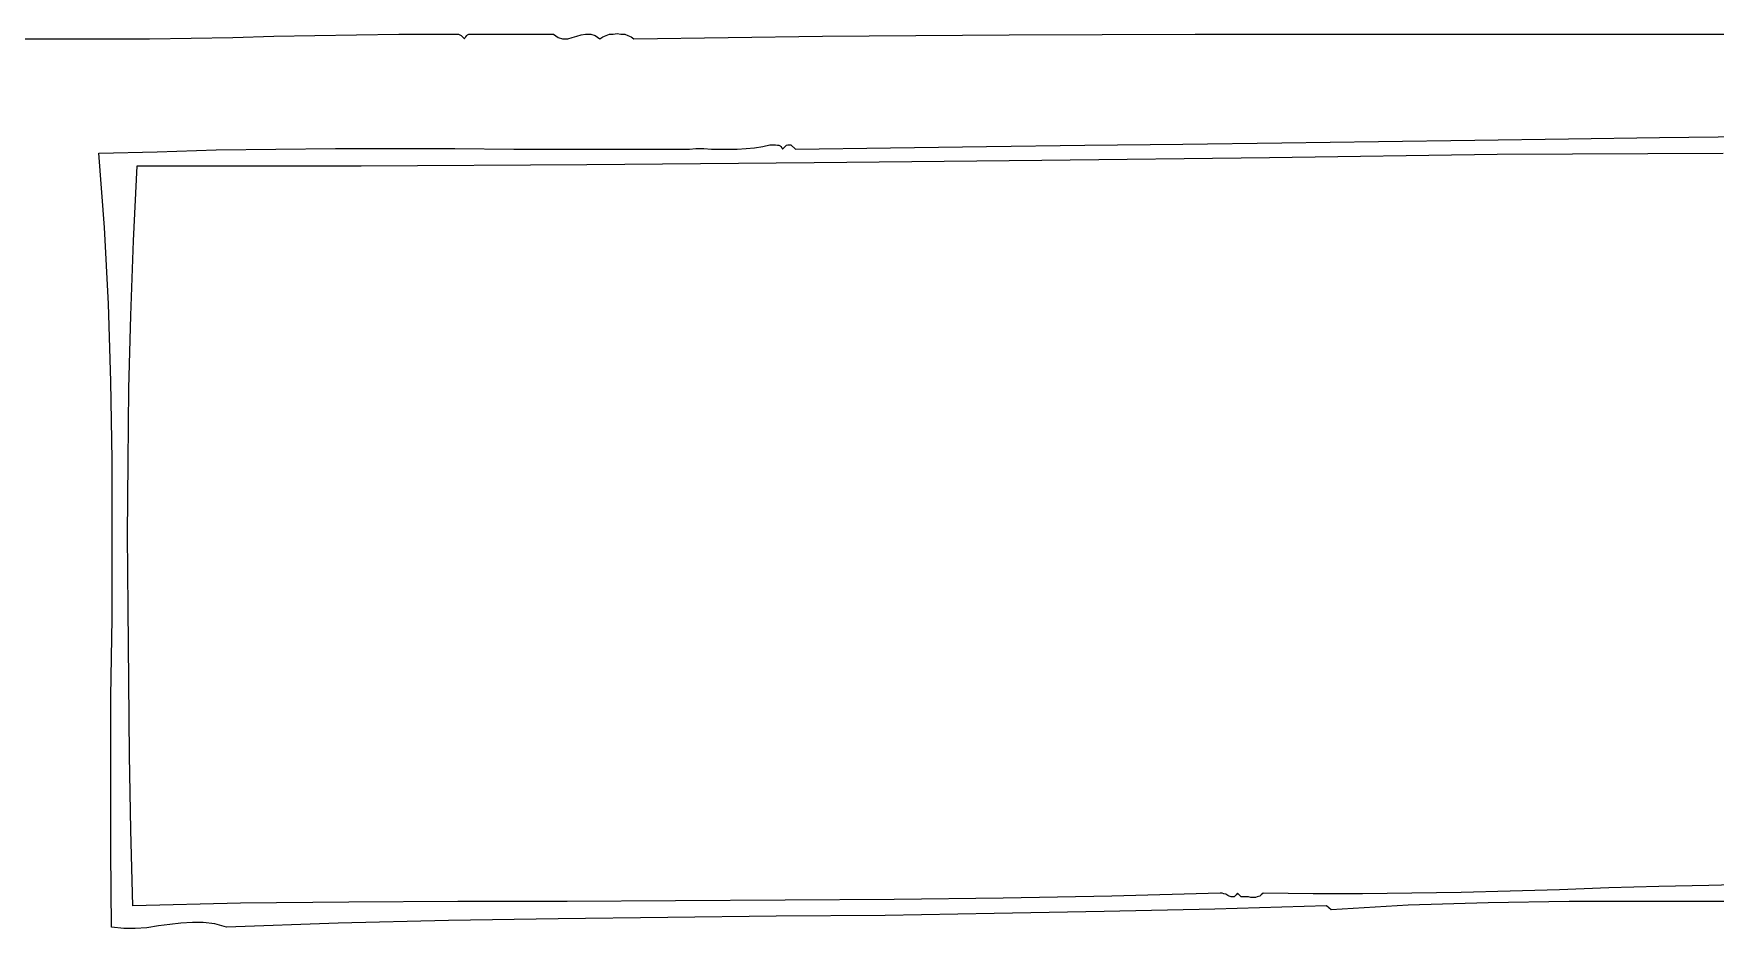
# Model space of a CAD drawing. Extents: x 0.02 to 7.63, y 0.01 to 6.75.
# Drawn here: x 2.978 to 5.599, y 1.58 to 2.974 of the extents above; entities that cross this region are included whole.
import ezdxf

# ---------------------------------------------------------------- set-up
doc = ezdxf.new("R2010")
doc.units = 0
doc.layers.add('1', color=7, linetype='Continuous')

msp = doc.modelspace()

# ---------------------------------------------------------------- linework, layer by layer
msp.add_lwpolyline([(5.629, 1.622), (5.5, 1.622), (5.371, 1.622), (5.245, 1.62), (5.12, 1.616), (5, 1.609), (4.993, 1.615), (4.819, 1.61), (4.646, 1.606), (4.475, 1.603), (4.305, 1.6), (4.135, 1.599), (3.966, 1.597), (3.795, 1.595), (3.624, 1.592), (3.452, 1.588), (3.278, 1.582), (3.26, 1.587), (3.242, 1.589), (3.225, 1.589), (3.207, 1.588), (3.19, 1.586), (3.172, 1.584), (3.154, 1.581), (3.136, 1.58), (3.118, 1.58), (3.099, 1.582), (3.098, 1.699), (3.098, 1.819), (3.098, 1.941), (3.1, 2.063), (3.1, 2.187), (3.1, 2.31), (3.098, 2.432), (3.094, 2.553), (3.088, 2.672), (3.079, 2.788), (3.17, 2.79), (3.262, 2.793), (3.355, 2.794), (3.448, 2.795), (3.541, 2.795), (3.634, 2.795), (3.726, 2.794), (3.818, 2.794), (3.909, 2.794), (4, 2.794), (4.01, 2.795), (4.022, 2.795), (4.034, 2.794), (4.048, 2.794), (4.061, 2.794), (4.074, 2.794), (4.088, 2.795), (4.101, 2.796), (4.114, 2.798), (4.125, 2.801), (4.128, 2.801), (4.131, 2.801), (4.134, 2.801), (4.137, 2.8), (4.139, 2.8), (4.141, 2.799), (4.142, 2.798), (4.144, 2.796), (4.145, 2.794), (4.146, 2.795), (4.148, 2.797), (4.149, 2.798), (4.151, 2.8), (4.153, 2.801), (4.154, 2.801), (4.156, 2.801), (4.158, 2.801), (4.165, 2.794), (4.313, 2.796), (4.463, 2.798), (4.616, 2.8), (4.769, 2.802), (4.923, 2.804), (5.074, 2.806), (5.224, 2.808), (5.37, 2.81), (5.512, 2.812), (5.649, 2.814)])
at = {"layer": '1'}
for points in [[(2.947, 2.966), (3.02, 2.966), (3.09, 2.966), (3.158, 2.966), (3.223, 2.967), (3.288, 2.968), (3.352, 2.97), (3.416, 2.971), (3.481, 2.972), (3.547, 2.973), (3.615, 2.973), (3.619, 2.973), (3.622, 2.973), (3.626, 2.973), (3.63, 2.973), (3.634, 2.973), (3.637, 2.973), (3.64, 2.973), (3.644, 2.971), (3.646, 2.969), (3.649, 2.966), (3.65, 2.968), (3.651, 2.969), (3.653, 2.971), (3.654, 2.972), (3.656, 2.973), (3.658, 2.973), (3.66, 2.973), (3.662, 2.973), (3.673, 2.973), (3.685, 2.973), (3.697, 2.973), (3.711, 2.973), (3.725, 2.973), (3.738, 2.973), (3.752, 2.973), (3.765, 2.973), (3.777, 2.973), (3.788, 2.973), (3.795, 2.968), (3.802, 2.966), (3.81, 2.966), (3.817, 2.968), (3.824, 2.97), (3.831, 2.972), (3.838, 2.973), (3.846, 2.973), (3.853, 2.971), (3.86, 2.966), (3.865, 2.969), (3.87, 2.971), (3.875, 2.973), (3.881, 2.973), (3.887, 2.974), (3.893, 2.973), (3.899, 2.973), (3.904, 2.971), (3.909, 2.969), (3.913, 2.966), (4.207, 2.97), (4.498, 2.972), (4.788, 2.973), (5.076, 2.973), (5.363, 2.973), (5.65, 2.973)], [(5.668, 1.649), (5.589, 1.647), (5.511, 1.645), (5.433, 1.643), (5.356, 1.64), (5.279, 1.638), (5.203, 1.636), (5.126, 1.635), (5.049, 1.634), (4.972, 1.634), (4.894, 1.635), (4.891, 1.632), (4.889, 1.63), (4.885, 1.629), (4.882, 1.628), (4.879, 1.628), (4.875, 1.628), (4.871, 1.629), (4.867, 1.629), (4.864, 1.629), (4.86, 1.629), (4.854, 1.635), (4.852, 1.632), (4.849, 1.629), (4.847, 1.629), (4.844, 1.629), (4.841, 1.63), (4.839, 1.631), (4.836, 1.633), (4.833, 1.634), (4.83, 1.635), (4.827, 1.635), (4.658, 1.63), (4.489, 1.627), (4.319, 1.625), (4.149, 1.624), (3.978, 1.623), (3.809, 1.622), (3.639, 1.622), (3.469, 1.621), (3.3, 1.619), (3.132, 1.615), (3.129, 1.733), (3.127, 1.85), (3.126, 1.965), (3.125, 2.079), (3.124, 2.193), (3.125, 2.307), (3.126, 2.421), (3.129, 2.535), (3.133, 2.651), (3.139, 2.768), (3.488, 2.768), (3.84, 2.77), (4.194, 2.773), (4.549, 2.777), (4.904, 2.781), (5.259, 2.786), (5.611, 2.788)]]:
    msp.add_lwpolyline(points, dxfattribs=at)

doc.saveas('drawing.dxf')
